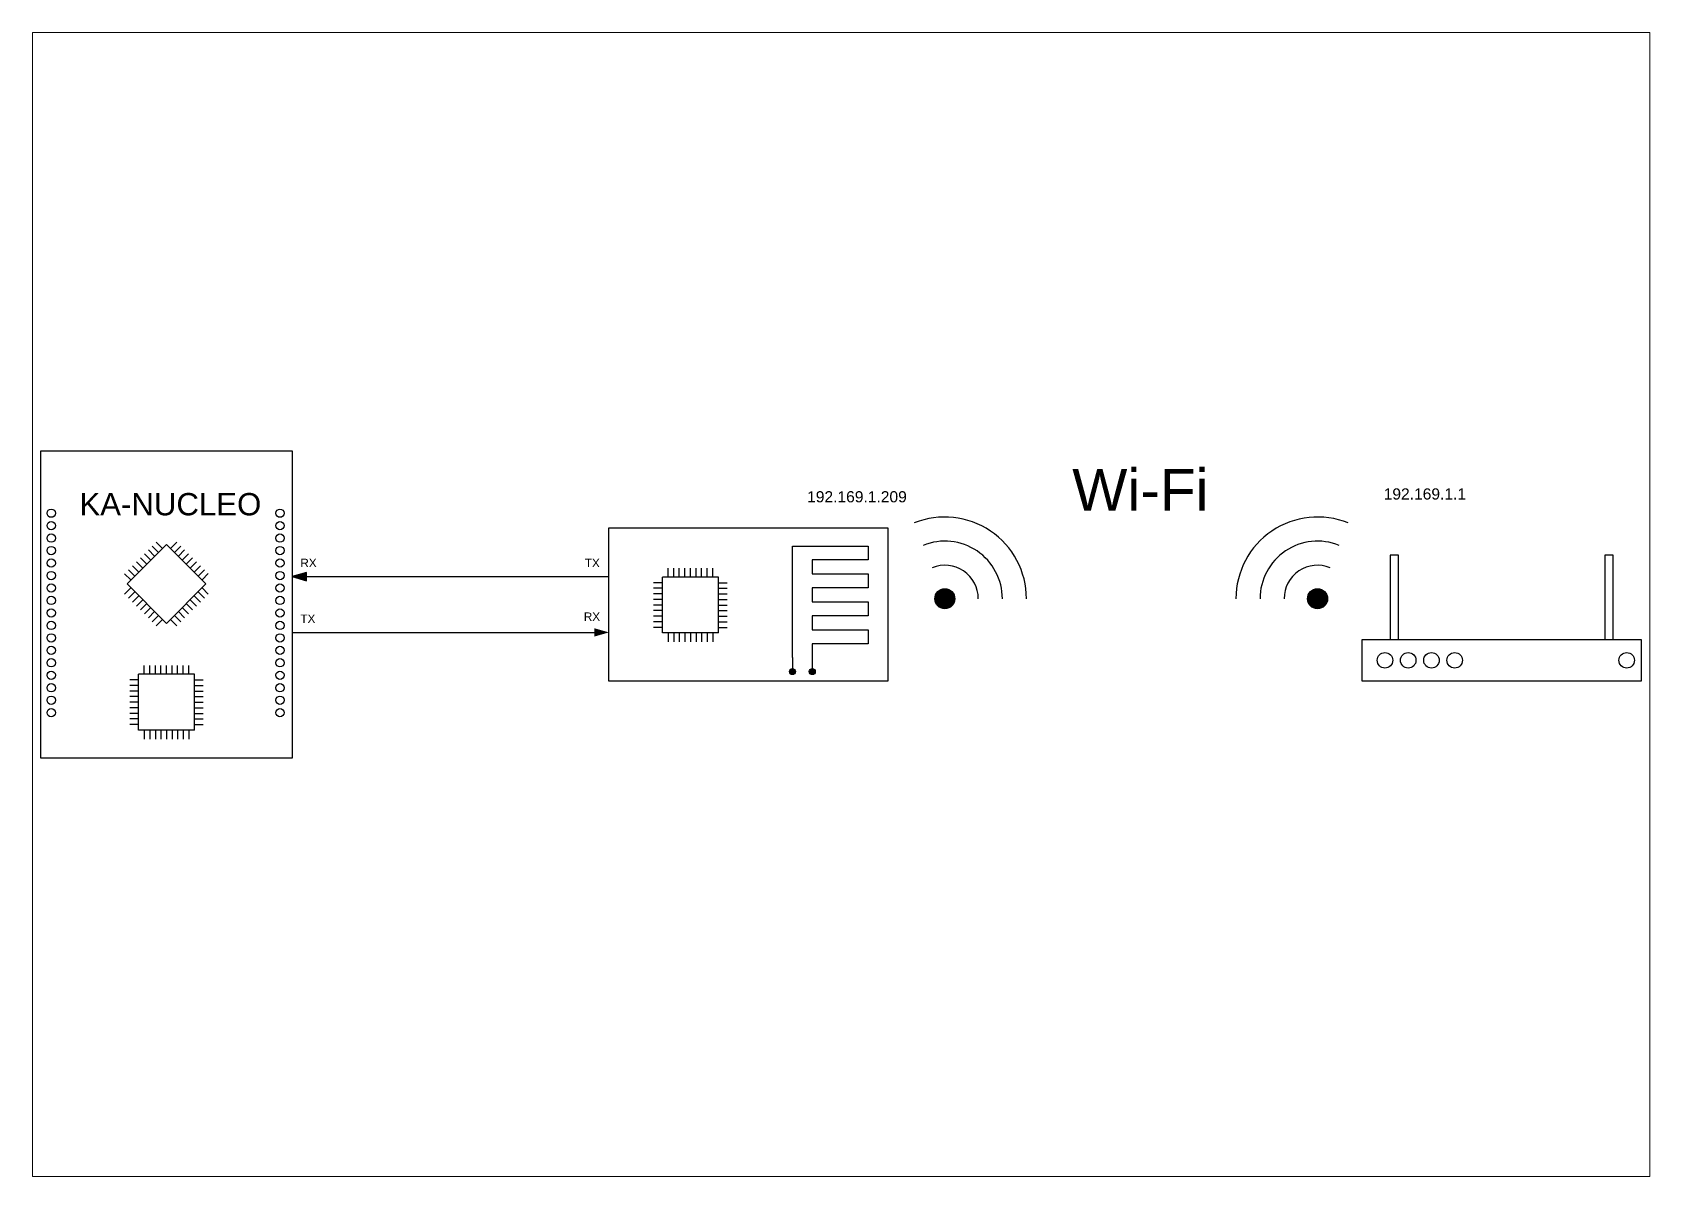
# Paper-space layout 'Układ3' of a CAD drawing. Header units: millimetres. Extents: x 30 to 267, y 21 to 189.
# The model-space entities are those that its viewports show. They can reach past a viewport. Long polylines and large blocks are cut down to what shows.
import ezdxf

# ---------------------------------------------------------------- set-up
doc = ezdxf.new("R2010")
doc.units = ezdxf.units.MM
doc.layers.add('Rysunek poglądowy', color=7, linetype='Continuous', lineweight=30)
doc.styles.get("Standard").update_dxf_attribs({"font": 'arial.ttf'})

# ---------------------------------------------------------------- blocks, each defined once
blk = doc.blocks.new('*U7')
at = {"layer": 'Rysunek poglądowy'}
blk.add_line((0, -1.6), (0, 1.6), dxfattribs=at)
blk = doc.blocks.new('*U8')
at = {"layer": 'Rysunek poglądowy', "color": 0, "linetype": 'ByBlock', "lineweight": -2, "transparency": 16777216}
for p in [(0, 0), (2, 0), (4, 0), (6, 0), (8, 0), (10, 0), (12, 0), (14, 0), (16, 0)]:
    blk.add_blockref('*U7', p, dxfattribs=at)
blk = doc.blocks.new('*U9')
at = {"layer": 'Rysunek poglądowy'}
blk.add_line((0, -1.6), (0, 1.6), dxfattribs=at)
blk = doc.blocks.new('*U11')
at = {"layer": 'Rysunek poglądowy', "color": 0, "linetype": 'ByBlock', "lineweight": -2, "transparency": 16777216}
for p in [(0, 0), (2, 0), (4, 0), (6, 0), (8, 0), (10, 0), (12, 0), (14, 0), (16, 0)]:
    blk.add_blockref('*U9', p, dxfattribs=at)
blk = doc.blocks.new('*U12')
at = {"layer": 'Rysunek poglądowy'}
blk.add_line((0, -1.6), (0, 1.6), dxfattribs=at)
blk = doc.blocks.new('*U14')
at = {"layer": 'Rysunek poglądowy', "color": 0, "linetype": 'ByBlock', "lineweight": -2, "transparency": 16777216}
for p in [(0, 0), (2, 0), (4, 0), (6, 0), (8, 0), (10, 0), (12, 0), (14, 0), (16, 0)]:
    blk.add_blockref('*U12', p, dxfattribs=at)
blk = doc.blocks.new('*U15')
at = {"layer": 'Rysunek poglądowy'}
blk.add_line((0, -1.6), (0, 1.6), dxfattribs=at)
blk = doc.blocks.new('*U16')
at = {"layer": 'Rysunek poglądowy', "color": 0, "linetype": 'ByBlock', "lineweight": -2, "transparency": 16777216}
for p in [(0, 0), (2, 0), (4, 0), (6, 0), (8, 0), (10, 0), (12, 0), (14, 0), (16, 0)]:
    blk.add_blockref('*U15', p, dxfattribs=at)
blk = doc.blocks.new('*U17')
at = {"layer": 'Rysunek poglądowy'}
blk.add_circle((0, 0), 2.78, dxfattribs=at)
blk = doc.blocks.new('*U18')
at = {"layer": 'Rysunek poglądowy', "color": 0, "linetype": 'ByBlock', "lineweight": -2, "transparency": 16777216}
for p in [(0, 0), (8.33, 0), (16.66, 0), (24.99, 0)]:
    blk.add_blockref('*U17', p, dxfattribs=at)
blk = doc.blocks.new('*U20')
at = {"layer": 'Rysunek poglądowy'}
blk.add_line((0, -1.6), (0, 1.6), dxfattribs=at)
blk = doc.blocks.new('*U22')
at = {"layer": 'Rysunek poglądowy', "color": 0, "linetype": 'ByBlock', "lineweight": -2, "transparency": 16777216}
for p in [(0, 0), (2, 0), (4, 0), (6, 0), (8, 0), (10, 0), (12, 0), (14, 0), (16, 0)]:
    blk.add_blockref('*U20', p, dxfattribs=at)
blk = doc.blocks.new('*U23')
at = {"layer": 'Rysunek poglądowy'}
blk.add_line((0, -1.6), (0, 1.6), dxfattribs=at)
blk = doc.blocks.new('*U24')
at = {"layer": 'Rysunek poglądowy', "color": 0, "linetype": 'ByBlock', "lineweight": -2, "transparency": 16777216}
for p in [(0, 0), (2, 0), (4, 0), (6, 0), (8, 0), (10, 0), (12, 0), (14, 0), (16, 0)]:
    blk.add_blockref('*U23', p, dxfattribs=at)
blk = doc.blocks.new('*U25')
at = {"layer": 'Rysunek poglądowy'}
blk.add_line((0, -1.6), (0, 1.6), dxfattribs=at)
blk = doc.blocks.new('*U26')
at = {"layer": 'Rysunek poglądowy', "color": 0, "linetype": 'ByBlock', "lineweight": -2, "transparency": 16777216}
for p in [(0, 0), (2, 0), (4, 0), (6, 0), (8, 0), (10, 0), (12, 0), (14, 0), (16, 0)]:
    blk.add_blockref('*U25', p, dxfattribs=at)
blk = doc.blocks.new('*U27')
at = {"layer": 'Rysunek poglądowy'}
blk.add_line((0, -1.6), (0, 1.6), dxfattribs=at)
blk = doc.blocks.new('*U28')
at = {"layer": 'Rysunek poglądowy', "color": 0, "linetype": 'ByBlock', "lineweight": -2, "transparency": 16777216}
for p in [(0, 0), (2, 0), (4, 0), (6, 0), (8, 0), (10, 0), (12, 0), (14, 0), (16, 0)]:
    blk.add_blockref('*U27', p, dxfattribs=at)
blk = doc.blocks.new('*U31')
at = {"layer": 'Rysunek poglądowy'}
blk.add_circle((0, 0), 1.49, dxfattribs=at)
blk = doc.blocks.new('*U32')
at = {"layer": 'Rysunek poglądowy', "color": 0, "linetype": 'ByBlock', "lineweight": -2, "transparency": 16777216}
for p in [(0, 71.47), (0, 67), (0, 62.53), (0, 58.07), (0, 53.6), (0, 49.13), (0, 44.67), (0, 40.2), (0, 35.73), (0, 31.27), (0, 26.8), (0, 22.33), (0, 17.87), (0, 13.4), (0, 8.93), (0, 4.47), (0, 0)]:
    blk.add_blockref('*U31', p, dxfattribs=at)
blk = doc.blocks.new('*U33')
at = {"layer": 'Rysunek poglądowy'}
blk.add_circle((0, 0), 1.49, dxfattribs=at)
blk = doc.blocks.new('*U35')
at = {"layer": 'Rysunek poglądowy', "color": 0, "linetype": 'ByBlock', "lineweight": -2, "transparency": 16777216}
for p in [(0, 71.47), (0, 67), (0, 62.53), (0, 58.07), (0, 53.6), (0, 49.13), (0, 44.67), (0, 40.2), (0, 35.73), (0, 31.27), (0, 26.8), (0, 22.33), (0, 17.87), (0, 13.4), (0, 8.93), (0, 4.47), (0, 0)]:
    blk.add_blockref('*U33', p, dxfattribs=at)
blk = doc.blocks.new('*U36')
at = {"layer": 'Rysunek poglądowy'}
blk.add_line((0, -1.6), (0, 1.6), dxfattribs=at)
blk = doc.blocks.new('*U38')
at = {"layer": 'Rysunek poglądowy', "color": 0, "linetype": 'ByBlock', "lineweight": -2, "transparency": 16777216}
for p in [(0, 0), (2, 0), (4, 0), (6, 0), (8, 0), (10, 0), (12, 0), (14, 0), (16, 0)]:
    blk.add_blockref('*U36', p, dxfattribs=at)
blk = doc.blocks.new('*U39')
at = {"layer": 'Rysunek poglądowy'}
blk.add_line((0, -1.6), (0, 1.6), dxfattribs=at)
blk = doc.blocks.new('*U40')
at = {"layer": 'Rysunek poglądowy', "color": 0, "linetype": 'ByBlock', "lineweight": -2, "transparency": 16777216}
for p in [(0, 0), (2, 0), (4, 0), (6, 0), (8, 0), (10, 0), (12, 0), (14, 0), (16, 0)]:
    blk.add_blockref('*U39', p, dxfattribs=at)
blk = doc.blocks.new('*U41')
at = {"layer": 'Rysunek poglądowy'}
blk.add_line((0, -1.6), (0, 1.6), dxfattribs=at)
blk = doc.blocks.new('*U42')
at = {"layer": 'Rysunek poglądowy', "color": 0, "linetype": 'ByBlock', "lineweight": -2, "transparency": 16777216}
for p in [(0, 0), (2, 0), (4, 0), (6, 0), (8, 0), (10, 0), (12, 0), (14, 0), (16, 0)]:
    blk.add_blockref('*U41', p, dxfattribs=at)
blk = doc.blocks.new('*U43')
at = {"layer": 'Rysunek poglądowy'}
blk.add_line((0, -1.6), (0, 1.6), dxfattribs=at)
blk = doc.blocks.new('*U44')
at = {"layer": 'Rysunek poglądowy', "color": 0, "linetype": 'ByBlock', "lineweight": -2, "transparency": 16777216}
for p in [(0, 0), (2, 0), (4, 0), (6, 0), (8, 0), (10, 0), (12, 0), (14, 0), (16, 0)]:
    blk.add_blockref('*U43', p, dxfattribs=at)

msp = doc.modelspace()

# ---------------------------------------------------------------- hatches: boundary and pattern name
at = {"layer": 'Rysunek poglądowy'}
h = msp.add_hatch(color=256, dxfattribs=at)
h.dxf.hatch_style = 1
h.paths.add_polyline_path([(1933.7, 1674.29), (1928.48, 1672.78), (1933.7, 1672.78)])
h.paths.add_polyline_path([(1933.7, 1672.78), (1928.48, 1672.78), (1933.7, 1671.27)])
h = msp.add_hatch(color=256, dxfattribs=at)
h.dxf.hatch_style = 1
h.paths.add_polyline_path([(2158.87, 1664.84, 1), (2166.05, 1664.84, 1)])
h = msp.add_hatch(color=256, dxfattribs=at)
h.dxf.hatch_style = 1
h.paths.add_polyline_path([(2292.46, 1664.84, 1), (2299.64, 1664.84, 1)])
h = msp.add_hatch(color=256, dxfattribs=at)
h.dxf.hatch_style = 1
h.paths.add_polyline_path([(2036.8, 1651.27), (2042.02, 1652.78), (2036.8, 1652.78)])
h.paths.add_polyline_path([(2036.8, 1652.78), (2042.02, 1652.78), (2036.8, 1654.29)])
h = msp.add_hatch(color=256, dxfattribs=at)
h.dxf.hatch_style = 1
h.paths.add_polyline_path([(2107.85, 1639.81), (2107.85, 1639.23, -0.414214), (2108.35, 1638.73, -1), (2107.35, 1638.73, -0.414214), (2107.85, 1639.23), (2107.85, 1639.81, 0.414214), (2106.77, 1638.73, 1), (2108.93, 1638.73, 0.414214)])
h = msp.add_hatch(color=256, dxfattribs=at)
h.dxf.hatch_style = 1
h.paths.add_polyline_path([(2108.35, 1638.73, 1), (2107.35, 1638.73, 1)])
h = msp.add_hatch(color=256, dxfattribs=at)
h.dxf.hatch_style = 1
h.paths.add_polyline_path([(2114.94, 1639.81, 0.414214), (2113.86, 1638.73, 1), (2116.01, 1638.73, 0.414214), (2114.94, 1639.81), (2114.94, 1639.23, -0.414214), (2115.44, 1638.73, -1), (2114.44, 1638.73, -0.414214), (2114.94, 1639.23)])
h = msp.add_hatch(color=256, dxfattribs=at)
h.dxf.hatch_style = 1
h.paths.add_polyline_path([(2115.44, 1638.73, 1), (2114.44, 1638.73, 1)])

# ---------------------------------------------------------------- linework, layer by layer
for p, q in [((2107.85, 1643.73), (2107.85, 1683.73)), ((2107.85, 1683.73), (2134.94, 1683.73)), ((2134.94, 1683.73), (2134.94, 1678.73)), ((2134.94, 1678.73), (2114.94, 1678.73)), ((2114.94, 1678.73), (2114.94, 1673.73)), ((1928.48, 1672.78), (2022.02, 1672.78)), ((2022.02, 1672.78), (2042.02, 1672.78)), ((2061.28, 1652.57), (2061.28, 1672.57)), ((2081.28, 1672.57), (2061.28, 1672.57)), ((2081.28, 1652.57), (2081.28, 1672.57)), ((2114.94, 1673.73), (2134.94, 1673.73)), ((2134.94, 1673.73), (2134.94, 1668.73)), ((2134.94, 1668.73), (2114.94, 1668.73)), ((2114.94, 1668.73), (2114.94, 1663.73)), ((2114.94, 1663.73), (2134.94, 1663.73)), ((2134.94, 1663.73), (2134.94, 1658.73)), ((2134.94, 1658.73), (2114.94, 1658.73)), ((2114.94, 1658.73), (2114.94, 1653.73)), ((1928.48, 1652.78), (2022.02, 1652.78)), ((2022.02, 1652.78), (2038.48, 1652.78)), ((2061.28, 1652.57), (2061.28, 1652.57)), ((2081.28, 1652.57), (2061.28, 1652.57)), ((2114.94, 1653.73), (2134.94, 1653.73)), ((2134.94, 1653.73), (2134.94, 1648.73)), ((2134.94, 1648.73), (2114.94, 1648.73)), ((2114.94, 1648.73), (2114.94, 1638.73)), ((2107.85, 1643.73), (2107.85, 1638.73)), ((1873.48, 1617.78), (1873.48, 1637.78)), ((1893.48, 1637.78), (1873.48, 1637.78)), ((1893.48, 1617.78), (1893.48, 1637.78)), ((1873.48, 1617.78), (1873.48, 1617.78)), ((1893.48, 1617.78), (1873.48, 1617.78))]:
    msp.add_line(p, q, dxfattribs=at)
for points in [[(1838.48, 1717.78), (1928.48, 1717.78), (1928.48, 1607.78), (1838.48, 1607.78)], [(2042.02, 1635.28), (2042.02, 1690.28), (2142.02, 1690.28), (2142.02, 1635.28)], [(1883.48, 1656), (1883.48, 1656), (1897.62, 1670.14), (1883.48, 1684.29), (1869.34, 1670.14)], [(2322.02, 1650.28), (2325.05, 1650.28), (2325.05, 1680.45), (2322.02, 1680.45)], [(2398.99, 1650.28), (2402.02, 1650.28), (2402.02, 1680.45), (2398.99, 1680.45)], [(1933.7, 1672.78), (1933.7, 1674.29), (1933.7, 1674.29), (1933.7, 1674.29), (1933.7, 1674.29), (1928.48, 1672.78), (1933.7, 1671.27), (1933.7, 1671.27), (1933.7, 1671.27), (1933.7, 1671.27)], [(2312.02, 1650.28), (2412.02, 1650.28), (2412.02, 1635.28), (2312.02, 1635.28)]]:
    msp.add_lwpolyline(points, close=True, dxfattribs=at)
for centre, radius in [((2162.46, 1664.84), 3.59), ((2296.05, 1664.84), 3.59), ((2406.85, 1642.78), 2.78), ((2107.85, 1638.73), 1.08), ((2107.85, 1638.73), 0.5), ((2114.94, 1638.73), 1.08), ((2114.94, 1638.73), 0.5)]:
    msp.add_circle(centre, radius, dxfattribs=at)
for centre, radius, start, end in [((2162.46, 1664.84), 29.26, 360, 112), ((2296.05, 1664.84), 29.26, 68, 180), ((2162.46, 1664.84), 20.63, 360, 112), ((2296.05, 1664.84), 20.63, 68, 180), ((2162.46, 1664.84), 12, 360, 112), ((2296.05, 1664.84), 12, 68, 180)]:
    msp.add_arc(centre, radius, start, end, dxfattribs=at)

# ---------------------------------------------------------------- block references
for name, p in [('*U32', (1842.16, 1624.02)), ('*U35', (1924.15, 1624.02)), ('*U18', (2320.21, 1642.78))]:
    msp.add_blockref(name, p, dxfattribs=at)
at = {"layer": 'Rysunek poglądowy', "xscale": -1}
for name, p, rotation in [('*U42', (1880.93, 1684), 45), ('*U44', (1897.34, 1672.69), 315), ('*U16', (2082.88, 1654.57), 270), ('*U28', (1895.07, 1619.78), 270)]:
    msp.add_blockref(name, p, dxfattribs=dict(at, rotation=rotation))
for name, p in [('*U14', (2079.28, 1674.16)), ('*U26', (1891.48, 1639.38))]:
    msp.add_blockref(name, p, dxfattribs=at)
at = {"layer": 'Rysunek poglądowy'}
for name, p, rotation in [('*U8', (2059.68, 1654.57), 90), ('*U38', (1880.93, 1656.29), 135), ('*U40', (1897.34, 1667.6), 224.9999999999999), ('*U11', (2079.28, 1650.97), 180), ('*U22', (1871.88, 1619.78), 90), ('*U24', (1891.48, 1616.18), 180)]:
    msp.add_blockref(name, p, dxfattribs=dict(at, rotation=rotation))

# ---------------------------------------------------------------- texts
at = {"layer": 'Rysunek poglądowy', "attachment_point": 1}
for s, width, insert, char_height in [('Wi-Fi', 25.3701, (2208.11, 1711.33), 15), ('192.169.1.1', 126.1569, (2319.75, 1704.37), 4), ('KA-NUCLEO', 63.8634, (1852.26, 1702.71), 8), ('192.169.1.209', 126.1569, (2113.09, 1703.37), 4), ('RX', 126.1569, (1931.47, 1679.18), 3), ('TX', 126.1569, (2033.42, 1679.18), 3), ('TX', 126.1569, (1931.47, 1659.18), 3), ('RX', 126.1569, (2033.06, 1659.92), 3)]:
    msp.add_mtext_dynamic_manual_height_columns(s, width=width, gutter_width=12.5, heights=[0], dxfattribs=dict(at, insert=insert, char_height=char_height))

psp = doc.layouts.new('Układ3')

# ---------------------------------------------------------------- viewports
at = {"layer": 'Rysunek poglądowy'}
psp.add_viewport(center=(148.51, 105.01), size=(237.61, 168.0125), view_center_point=(2125.25, 1662.78), view_height=409.8955, dxfattribs=at)

doc.saveas('drawing.dxf')
